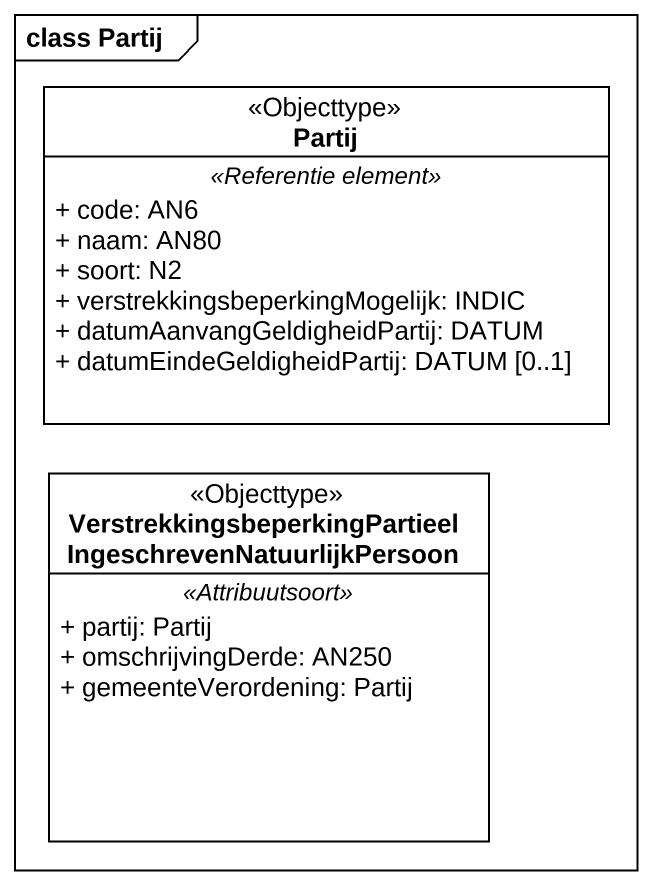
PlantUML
@startuml
mainframe class Partij
hide circle
hide empty members
skinparam classAttributeIconSize 0
class Partij <<Objecttype>> {
  .. <<Referentie element>> ..
  + code: AN6
  + naam: AN80
  + soort: N2
  + verstrekkingsbeperkingMogelijk: INDIC
  + datumAanvangGeldigheidPartij: DATUM
  + datumEindeGeldigheidPartij: DATUM [0..1]
}
class "VerstrekkingsbeperkingPartieelIngeschrevenNatuurlijkPersoon" as VerstrekkingsbeperkingPartie <<Objecttype>> {
  .. <<Attribuutsoort>> ..
  + partij: Partij
  + omschrijvingDerde: AN250
  + gemeenteVerordening: Partij
}
@enduml
